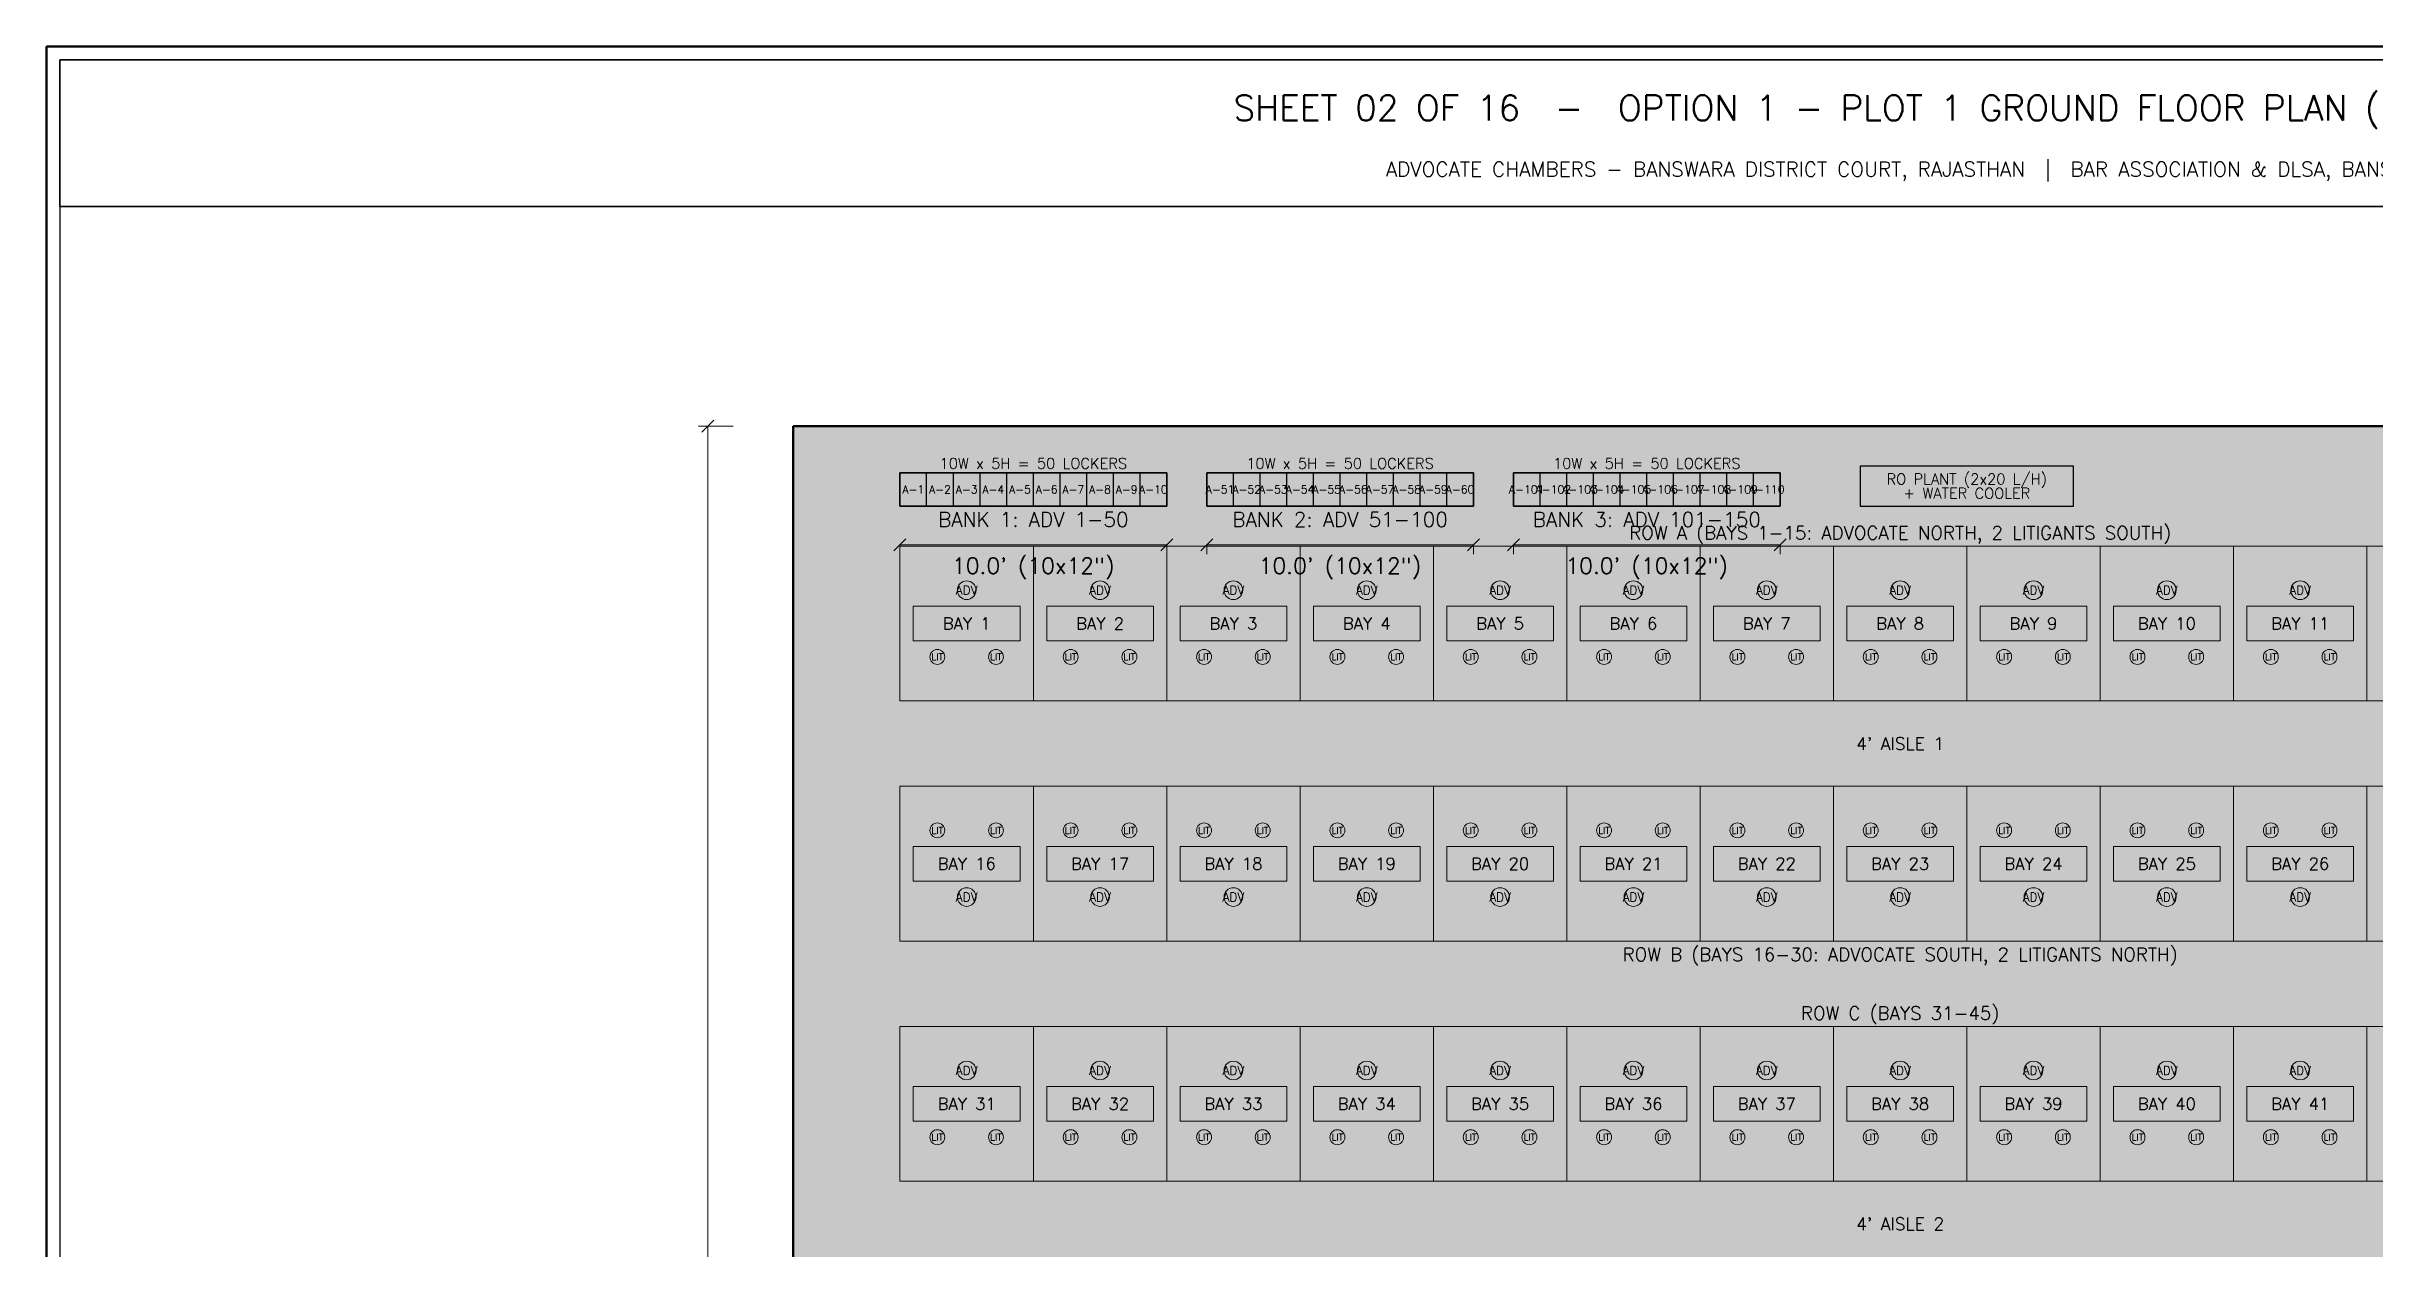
# Model space of a CAD drawing. Header units: inches. Extents: x 0 to 1800, y 0 to 1191.
# Drawn here: x 0 to 1047, y 650 to 1191 of the extents above; entities that cross this region are included whole.
import ezdxf
from ezdxf.enums import TextEntityAlignment as Align

# ---------------------------------------------------------------- set-up
doc = ezdxf.new("R2010")
doc.units = ezdxf.units.IN
doc.header["$MEASUREMENT"] = 0
for name, color, linetype in [('A-BAY', 3, 'Continuous'), ('A-DIM', 4, 'Continuous'), ('A-FURN', 1, 'Continuous'), ('A-HATCH', 8, 'Continuous'), ('A-JALI', 6, 'Continuous'), ('A-LOCKER', 3, 'Continuous'), ('A-TEXT', 7, 'Continuous'), ('A-TEXT-TTL', 7, 'Continuous'), ('A-TTLB', 7, 'Continuous'), ('A-WALL', 7, 'Continuous')]:
    doc.layers.add(name, color=color, linetype=linetype)
doc.styles.add('SIMPLEX', font='simplex.shx')

msp = doc.modelspace()

# ---------------------------------------------------------------- hatches: boundary and pattern name
at = {"layer": 'A-HATCH'}
h = msp.add_hatch(dxfattribs=at)
h.set_pattern_fill('ANSI31')
h.paths.add_polyline_path([(336, 132), (1416, 132), (1416, 1020), (336, 1020)])
h = msp.add_hatch(dxfattribs=at)
h.set_pattern_fill('SOLID')
h.paths.add_polyline_path([(345, 141), (1407, 141), (1407, 1011), (345, 1011)])

# ---------------------------------------------------------------- linework, layer by layer
at = {"layer": 'A-BAY', "lineweight": 15}
for p, q in [((444, 896.4), (444, 966)), ((504, 896.4), (504, 966)), ((564, 896.4), (564, 966)), ((624, 896.4), (624, 966)), ((684, 896.4), (684, 966)), ((744, 896.4), (744, 966)), ((804, 896.4), (804, 966)), ((864, 896.4), (864, 966)), ((924, 896.4), (924, 966)), ((984, 896.4), (984, 966)), ((1044, 896.4), (1044, 966)), ((384, 896.4), (444, 896.4)), ((444, 896.4), (504, 896.4)), ((504, 896.4), (564, 896.4)), ((564, 896.4), (624, 896.4)), ((624, 896.4), (684, 896.4)), ((684, 896.4), (744, 896.4)), ((744, 896.4), (804, 896.4)), ((804, 896.4), (864, 896.4)), ((864, 896.4), (924, 896.4)), ((924, 896.4), (984, 896.4)), ((984, 896.4), (1044, 896.4)), ((1044, 896.4), (1104, 896.4)), ((444, 788.4), (444, 858)), ((504, 788.4), (504, 858)), ((564, 788.4), (564, 858)), ((624, 788.4), (624, 858)), ((684, 788.4), (684, 858)), ((744, 788.4), (744, 858)), ((804, 788.4), (804, 858)), ((864, 788.4), (864, 858)), ((924, 788.4), (924, 858)), ((984, 788.4), (984, 858)), ((1044, 788.4), (1044, 858)), ((384, 788.4), (444, 788.4)), ((444, 788.4), (504, 788.4)), ((504, 788.4), (564, 788.4)), ((564, 788.4), (624, 788.4)), ((624, 788.4), (684, 788.4)), ((684, 788.4), (744, 788.4)), ((744, 788.4), (804, 788.4)), ((804, 788.4), (864, 788.4)), ((864, 788.4), (924, 788.4)), ((924, 788.4), (984, 788.4)), ((984, 788.4), (1044, 788.4)), ((1044, 788.4), (1104, 788.4)), ((444, 680.4), (444, 750)), ((504, 680.4), (504, 750)), ((564, 680.4), (564, 750)), ((624, 680.4), (624, 750)), ((684, 680.4), (684, 750)), ((744, 680.4), (744, 750)), ((804, 680.4), (804, 750)), ((864, 680.4), (864, 750)), ((924, 680.4), (924, 750)), ((984, 680.4), (984, 750)), ((1044, 680.4), (1044, 750)), ((384, 680.4), (444, 680.4)), ((444, 680.4), (504, 680.4)), ((504, 680.4), (564, 680.4)), ((564, 680.4), (624, 680.4)), ((624, 680.4), (684, 680.4)), ((684, 680.4), (744, 680.4)), ((744, 680.4), (804, 680.4)), ((804, 680.4), (864, 680.4)), ((864, 680.4), (924, 680.4)), ((924, 680.4), (984, 680.4)), ((984, 680.4), (1044, 680.4)), ((1044, 680.4), (1104, 680.4))]:
    msp.add_line(p, q, dxfattribs=at)
at = {"layer": 'A-DIM', "lineweight": 13}
for p, q in [((309, 1020), (293.4, 1020)), ((384, 966.6), (384, 962.4)), ((504, 966.6), (504, 962.4)), ((522, 966.6), (522, 962.4)), ((642, 966.6), (642, 962.4)), ((660, 966.6), (660, 962.4)), ((780, 966.6), (780, 962.4))]:
    msp.add_line(p, q, dxfattribs=at)
at = {"layer": 'A-DIM', "lineweight": 30}
for p, q in [((294.9, 1017.3), (300.3, 1022.7)), ((381.3, 963.9), (386.7, 969.3)), ((501.3, 963.9), (506.7, 969.3)), ((519.3, 963.9), (524.7, 969.3)), ((639.3, 963.9), (644.7, 969.3)), ((657.3, 963.9), (662.7, 969.3)), ((777.3, 963.9), (782.7, 969.3))]:
    msp.add_line(p, q, dxfattribs=at)
at = {"layer": 'A-DIM', "lineweight": 18}
for p, q in [((297.6, 132), (297.6, 1020)), ((384, 966.6), (504, 966.6)), ((522, 966.6), (642, 966.6)), ((660, 966.6), (780, 966.6))]:
    msp.add_line(p, q, dxfattribs=at)
at = {"layer": 'A-FURN'}
for p, q in [((912, 1002), (816, 1002)), ((816, 1002), (816, 984)), ((912, 984), (912, 1002)), ((816, 984), (912, 984))]:
    msp.add_line(p, q, dxfattribs=at)
at = {"layer": 'A-FURN', "lineweight": 20}
for p, q in [((438, 939), (390, 939)), ((390, 939), (390, 923.4)), ((438, 923.4), (438, 939)), ((498, 939), (450, 939)), ((450, 939), (450, 923.4)), ((498, 923.4), (498, 939)), ((558, 939), (510, 939)), ((510, 939), (510, 923.4)), ((558, 923.4), (558, 939)), ((618, 939), (570, 939)), ((570, 939), (570, 923.4)), ((618, 923.4), (618, 939)), ((678, 939), (630, 939)), ((630, 939), (630, 923.4)), ((678, 923.4), (678, 939)), ((738, 939), (690, 939)), ((690, 939), (690, 923.4)), ((738, 923.4), (738, 939)), ((798, 939), (750, 939)), ((750, 939), (750, 923.4)), ((798, 923.4), (798, 939)), ((858, 939), (810, 939)), ((810, 939), (810, 923.4)), ((858, 923.4), (858, 939)), ((918, 939), (870, 939)), ((870, 939), (870, 923.4)), ((918, 923.4), (918, 939)), ((978, 939), (930, 939)), ((930, 939), (930, 923.4)), ((978, 923.4), (978, 939)), ((1038, 939), (990, 939)), ((990, 939), (990, 923.4)), ((1038, 923.4), (1038, 939)), ((390, 923.4), (438, 923.4)), ((450, 923.4), (498, 923.4)), ((510, 923.4), (558, 923.4)), ((570, 923.4), (618, 923.4)), ((630, 923.4), (678, 923.4)), ((690, 923.4), (738, 923.4)), ((750, 923.4), (798, 923.4)), ((810, 923.4), (858, 923.4)), ((870, 923.4), (918, 923.4)), ((930, 923.4), (978, 923.4)), ((990, 923.4), (1038, 923.4)), ((438, 831), (390, 831)), ((390, 831), (390, 815.4)), ((438, 815.4), (438, 831)), ((498, 831), (450, 831)), ((450, 831), (450, 815.4)), ((498, 815.4), (498, 831)), ((558, 831), (510, 831)), ((510, 831), (510, 815.4)), ((558, 815.4), (558, 831)), ((618, 831), (570, 831)), ((570, 831), (570, 815.4)), ((618, 815.4), (618, 831)), ((678, 831), (630, 831)), ((630, 831), (630, 815.4)), ((678, 815.4), (678, 831)), ((738, 831), (690, 831)), ((690, 831), (690, 815.4)), ((738, 815.4), (738, 831)), ((798, 831), (750, 831)), ((750, 831), (750, 815.4)), ((798, 815.4), (798, 831)), ((858, 831), (810, 831)), ((810, 831), (810, 815.4)), ((858, 815.4), (858, 831)), ((918, 831), (870, 831)), ((870, 831), (870, 815.4)), ((918, 815.4), (918, 831)), ((978, 831), (930, 831)), ((930, 831), (930, 815.4)), ((978, 815.4), (978, 831)), ((1038, 831), (990, 831)), ((990, 831), (990, 815.4)), ((1038, 815.4), (1038, 831)), ((390, 815.4), (438, 815.4)), ((450, 815.4), (498, 815.4)), ((510, 815.4), (558, 815.4)), ((570, 815.4), (618, 815.4)), ((630, 815.4), (678, 815.4)), ((690, 815.4), (738, 815.4)), ((750, 815.4), (798, 815.4)), ((810, 815.4), (858, 815.4)), ((870, 815.4), (918, 815.4)), ((930, 815.4), (978, 815.4)), ((990, 815.4), (1038, 815.4)), ((438, 723), (390, 723)), ((390, 723), (390, 707.4)), ((438, 707.4), (438, 723)), ((498, 723), (450, 723)), ((450, 723), (450, 707.4)), ((498, 707.4), (498, 723)), ((558, 723), (510, 723)), ((510, 723), (510, 707.4)), ((558, 707.4), (558, 723)), ((618, 723), (570, 723)), ((570, 723), (570, 707.4)), ((618, 707.4), (618, 723)), ((678, 723), (630, 723)), ((630, 723), (630, 707.4)), ((678, 707.4), (678, 723)), ((738, 723), (690, 723)), ((690, 723), (690, 707.4)), ((738, 707.4), (738, 723)), ((798, 723), (750, 723)), ((750, 723), (750, 707.4)), ((798, 707.4), (798, 723)), ((858, 723), (810, 723)), ((810, 723), (810, 707.4)), ((858, 707.4), (858, 723)), ((918, 723), (870, 723)), ((870, 723), (870, 707.4)), ((918, 707.4), (918, 723)), ((978, 723), (930, 723)), ((930, 723), (930, 707.4)), ((978, 707.4), (978, 723)), ((1038, 723), (990, 723)), ((990, 723), (990, 707.4)), ((1038, 707.4), (1038, 723)), ((390, 707.4), (438, 707.4)), ((450, 707.4), (498, 707.4)), ((510, 707.4), (558, 707.4)), ((570, 707.4), (618, 707.4)), ((630, 707.4), (678, 707.4)), ((690, 707.4), (738, 707.4)), ((750, 707.4), (798, 707.4)), ((810, 707.4), (858, 707.4)), ((870, 707.4), (918, 707.4)), ((930, 707.4), (978, 707.4)), ((990, 707.4), (1038, 707.4))]:
    msp.add_line(p, q, dxfattribs=at)
at = {"layer": 'A-FURN', "lineweight": 18}
for centre in [(414, 946.2), (474, 946.2), (534, 946.2), (594, 946.2), (654, 946.2), (714, 946.2), (774, 946.2), (834, 946.2), (894, 946.2), (954, 946.2), (1014, 946.2), (414, 808.2), (474, 808.2), (534, 808.2), (594, 808.2), (654, 808.2), (714, 808.2), (774, 808.2), (834, 808.2), (894, 808.2), (954, 808.2), (1014, 808.2), (414, 730.2), (474, 730.2), (534, 730.2), (594, 730.2), (654, 730.2), (714, 730.2), (774, 730.2), (834, 730.2), (894, 730.2), (954, 730.2), (1014, 730.2)]:
    msp.add_circle(centre, 4.2, dxfattribs=at)
at = {"layer": 'A-FURN', "lineweight": 15}
for centre in [(400.8, 916.2), (427.2, 916.2), (460.8, 916.2), (487.2, 916.2), (520.8, 916.2), (547.2, 916.2), (580.8, 916.2), (607.2, 916.2), (640.8, 916.2), (667.2, 916.2), (700.8, 916.2), (727.2, 916.2), (760.8, 916.2), (787.2, 916.2), (820.8, 916.2), (847.2, 916.2), (880.8, 916.2), (907.2, 916.2), (940.8, 916.2), (967.2, 916.2), (1000.8, 916.2), (1027.2, 916.2), (400.8, 838.2), (427.2, 838.2), (460.8, 838.2), (487.2, 838.2), (520.8, 838.2), (547.2, 838.2), (580.8, 838.2), (607.2, 838.2), (640.8, 838.2), (667.2, 838.2), (700.8, 838.2), (727.2, 838.2), (760.8, 838.2), (787.2, 838.2), (820.8, 838.2), (847.2, 838.2), (880.8, 838.2), (907.2, 838.2), (940.8, 838.2), (967.2, 838.2), (1000.8, 838.2), (1027.2, 838.2), (400.8, 700.2), (427.2, 700.2), (460.8, 700.2), (487.2, 700.2), (520.8, 700.2), (547.2, 700.2), (580.8, 700.2), (607.2, 700.2), (640.8, 700.2), (667.2, 700.2), (700.8, 700.2), (727.2, 700.2), (760.8, 700.2), (787.2, 700.2), (820.8, 700.2), (847.2, 700.2), (880.8, 700.2), (907.2, 700.2), (940.8, 700.2), (967.2, 700.2), (1000.8, 700.2), (1027.2, 700.2)]:
    msp.add_circle(centre, 3.36, dxfattribs=at)
at = {"layer": 'A-JALI', "lineweight": 20}
for p, q in [((384, 966), (444, 966)), ((384, 896.4), (384, 966)), ((444, 966), (504, 966)), ((444, 896.4), (444, 966)), ((504, 966), (564, 966)), ((504, 896.4), (504, 966)), ((564, 966), (624, 966)), ((564, 896.4), (564, 966)), ((624, 966), (684, 966)), ((624, 896.4), (624, 966)), ((684, 966), (744, 966)), ((684, 896.4), (684, 966)), ((744, 966), (804, 966)), ((744, 896.4), (744, 966)), ((804, 966), (864, 966)), ((804, 896.4), (804, 966)), ((864, 966), (924, 966)), ((864, 896.4), (864, 966)), ((924, 966), (984, 966)), ((924, 896.4), (924, 966)), ((984, 966), (1044, 966)), ((984, 896.4), (984, 966)), ((1044, 966), (1104, 966)), ((1044, 896.4), (1044, 966)), ((384, 858), (444, 858)), ((384, 788.4), (384, 858)), ((444, 858), (504, 858)), ((444, 788.4), (444, 858)), ((504, 858), (564, 858)), ((504, 788.4), (504, 858)), ((564, 858), (624, 858)), ((564, 788.4), (564, 858)), ((624, 858), (684, 858)), ((624, 788.4), (624, 858)), ((684, 858), (744, 858)), ((684, 788.4), (684, 858)), ((744, 858), (804, 858)), ((744, 788.4), (744, 858)), ((804, 858), (864, 858)), ((804, 788.4), (804, 858)), ((864, 858), (924, 858)), ((864, 788.4), (864, 858)), ((924, 858), (984, 858)), ((924, 788.4), (924, 858)), ((984, 858), (1044, 858)), ((984, 788.4), (984, 858)), ((1044, 858), (1104, 858)), ((1044, 788.4), (1044, 858)), ((384, 750), (444, 750)), ((384, 680.4), (384, 750)), ((444, 750), (504, 750)), ((444, 680.4), (444, 750)), ((504, 750), (564, 750)), ((504, 680.4), (504, 750)), ((564, 750), (624, 750)), ((564, 680.4), (564, 750)), ((624, 750), (684, 750)), ((624, 680.4), (624, 750)), ((684, 750), (744, 750)), ((684, 680.4), (684, 750)), ((744, 750), (804, 750)), ((744, 680.4), (744, 750)), ((804, 750), (864, 750)), ((804, 680.4), (804, 750)), ((864, 750), (924, 750)), ((864, 680.4), (864, 750)), ((924, 750), (984, 750)), ((924, 680.4), (924, 750)), ((984, 750), (1044, 750)), ((984, 680.4), (984, 750)), ((1044, 750), (1104, 750)), ((1044, 680.4), (1044, 750))]:
    msp.add_line(p, q, dxfattribs=at)
at = {"layer": 'A-LOCKER', "lineweight": 35}
for p, q in [((504, 999), (384, 999)), ((384, 999), (384, 984)), ((504, 984), (504, 999)), ((642, 999), (522, 999)), ((522, 999), (522, 984)), ((642, 984), (642, 999)), ((780, 999), (660, 999)), ((660, 999), (660, 984)), ((780, 984), (780, 999)), ((384, 984), (504, 984)), ((522, 984), (642, 984)), ((660, 984), (780, 984))]:
    msp.add_line(p, q, dxfattribs=at)
at = {"layer": 'A-LOCKER'}
for p, q in [((384, 984), (384, 999)), ((396, 984), (396, 999)), ((408, 984), (408, 999)), ((420, 984), (420, 999)), ((432, 984), (432, 999)), ((444, 984), (444, 999)), ((456, 984), (456, 999)), ((468, 984), (468, 999)), ((480, 984), (480, 999)), ((492, 984), (492, 999)), ((504, 984), (504, 999)), ((522, 984), (522, 999)), ((534, 984), (534, 999)), ((546, 984), (546, 999)), ((558, 984), (558, 999)), ((570, 984), (570, 999)), ((582, 984), (582, 999)), ((594, 984), (594, 999)), ((606, 984), (606, 999)), ((618, 984), (618, 999)), ((630, 984), (630, 999)), ((642, 984), (642, 999)), ((660, 984), (660, 999)), ((672, 984), (672, 999)), ((684, 984), (684, 999)), ((696, 984), (696, 999)), ((708, 984), (708, 999)), ((720, 984), (720, 999)), ((732, 984), (732, 999)), ((744, 984), (744, 999)), ((756, 984), (756, 999)), ((768, 984), (768, 999)), ((780, 984), (780, 999))]:
    msp.add_line(p, q, dxfattribs=at)
at = {"layer": 'A-TTLB', "lineweight": 50}
for p, q in [((1800, 1190.7), (0, 1190.7)), ((0, 1190.7), (0, 0))]:
    msp.add_line(p, q, dxfattribs=at)
at = {"layer": 'A-TTLB', "lineweight": 25}
for p, q in [((1794, 1184.7), (6, 1184.7)), ((6, 1184.7), (6, 6))]:
    msp.add_line(p, q, dxfattribs=at)
at = {"layer": 'A-TTLB', "lineweight": 35}
for p, q in [((1794, 1184.7), (6, 1184.7)), ((6, 1184.7), (6, 1118.7)), ((6, 1118.7), (1794, 1118.7))]:
    msp.add_line(p, q, dxfattribs=at)
at = {"layer": 'A-WALL', "lineweight": 50}
for p, q in [((1416, 1020), (336, 1020)), ((336, 1020), (336, 132))]:
    msp.add_line(p, q, dxfattribs=at)

# ---------------------------------------------------------------- texts
at = {"layer": 'A-BAY', "style": 'SIMPLEX'}
for s, p in [('BAY 1', (414, 931.2)), ('BAY 2', (474, 931.2)), ('BAY 3', (534, 931.2)), ('BAY 4', (594, 931.2)), ('BAY 5', (654, 931.2)), ('BAY 6', (714, 931.2)), ('BAY 7', (774, 931.2)), ('BAY 8', (834, 931.2)), ('BAY 9', (894, 931.2)), ('BAY 10', (954, 931.2)), ('BAY 11', (1014, 931.2)), ('BAY 16', (414, 823.2)), ('BAY 17', (474, 823.2)), ('BAY 18', (534, 823.2)), ('BAY 19', (594, 823.2)), ('BAY 20', (654, 823.2)), ('BAY 21', (714, 823.2)), ('BAY 22', (774, 823.2)), ('BAY 23', (834, 823.2)), ('BAY 24', (894, 823.2)), ('BAY 25', (954, 823.2)), ('BAY 26', (1014, 823.2)), ('BAY 31', (414, 715.2)), ('BAY 32', (474, 715.2)), ('BAY 33', (534, 715.2)), ('BAY 34', (594, 715.2)), ('BAY 35', (654, 715.2)), ('BAY 36', (714, 715.2)), ('BAY 37', (774, 715.2)), ('BAY 38', (834, 715.2)), ('BAY 39', (894, 715.2)), ('BAY 40', (954, 715.2)), ('BAY 41', (1014, 715.2))]:
    msp.add_text(s, height=5.4, dxfattribs=at).set_placement(p, align=Align.MIDDLE_CENTER)
at = {"layer": 'A-DIM', "style": 'SIMPLEX'}
for p in [(444, 960.8), (582, 960.8), (720, 960.8)]:
    msp.add_text('10.0\' (10x12")', height=7.2, dxfattribs=at).set_placement(p, align=Align.TOP_CENTER)
at = {"layer": 'A-FURN', "style": 'SIMPLEX'}
for s, height, p in [('RO PLANT (2x20 L/H)', 4.8, (864, 996.2)), ('+ WATER COOLER', 4.8, (864, 989.8)), ('ADV', 3.96, (414, 946.2)), ('ADV', 3.96, (474, 946.2)), ('ADV', 3.96, (534, 946.2)), ('ADV', 3.96, (594, 946.2)), ('ADV', 3.96, (654, 946.2)), ('ADV', 3.96, (714, 946.2)), ('ADV', 3.96, (774, 946.2)), ('ADV', 3.96, (834, 946.2)), ('ADV', 3.96, (894, 946.2)), ('ADV', 3.96, (954, 946.2)), ('ADV', 3.96, (1014, 946.2)), ('LIT', 3, (400.8, 916.2)), ('LIT', 3, (427.2, 916.2)), ('LIT', 3, (460.8, 916.2)), ('LIT', 3, (487.2, 916.2)), ('LIT', 3, (520.8, 916.2)), ('LIT', 3, (547.2, 916.2)), ('LIT', 3, (580.8, 916.2)), ('LIT', 3, (607.2, 916.2)), ('LIT', 3, (640.8, 916.2)), ('LIT', 3, (667.2, 916.2)), ('LIT', 3, (700.8, 916.2)), ('LIT', 3, (727.2, 916.2)), ('LIT', 3, (760.8, 916.2)), ('LIT', 3, (787.2, 916.2)), ('LIT', 3, (820.8, 916.2)), ('LIT', 3, (847.2, 916.2)), ('LIT', 3, (880.8, 916.2)), ('LIT', 3, (907.2, 916.2)), ('LIT', 3, (940.8, 916.2)), ('LIT', 3, (967.2, 916.2)), ('LIT', 3, (1000.8, 916.2)), ('LIT', 3, (1027.2, 916.2)), ('LIT', 3, (400.8, 838.2)), ('LIT', 3, (427.2, 838.2)), ('LIT', 3, (460.8, 838.2)), ('LIT', 3, (487.2, 838.2)), ('LIT', 3, (520.8, 838.2)), ('LIT', 3, (547.2, 838.2)), ('LIT', 3, (580.8, 838.2)), ('LIT', 3, (607.2, 838.2)), ('LIT', 3, (640.8, 838.2)), ('LIT', 3, (667.2, 838.2)), ('LIT', 3, (700.8, 838.2)), ('LIT', 3, (727.2, 838.2)), ('LIT', 3, (760.8, 838.2)), ('LIT', 3, (787.2, 838.2)), ('LIT', 3, (820.8, 838.2)), ('LIT', 3, (847.2, 838.2)), ('LIT', 3, (880.8, 838.2)), ('LIT', 3, (907.2, 838.2)), ('LIT', 3, (940.8, 838.2)), ('LIT', 3, (967.2, 838.2)), ('LIT', 3, (1000.8, 838.2)), ('LIT', 3, (1027.2, 838.2)), ('ADV', 3.96, (414, 808.2)), ('ADV', 3.96, (474, 808.2)), ('ADV', 3.96, (534, 808.2)), ('ADV', 3.96, (594, 808.2)), ('ADV', 3.96, (654, 808.2)), ('ADV', 3.96, (714, 808.2)), ('ADV', 3.96, (774, 808.2)), ('ADV', 3.96, (834, 808.2)), ('ADV', 3.96, (894, 808.2)), ('ADV', 3.96, (954, 808.2)), ('ADV', 3.96, (1014, 808.2)), ('ADV', 3.96, (414, 730.2)), ('ADV', 3.96, (474, 730.2)), ('ADV', 3.96, (534, 730.2)), ('ADV', 3.96, (594, 730.2)), ('ADV', 3.96, (654, 730.2)), ('ADV', 3.96, (714, 730.2)), ('ADV', 3.96, (774, 730.2)), ('ADV', 3.96, (834, 730.2)), ('ADV', 3.96, (894, 730.2)), ('ADV', 3.96, (954, 730.2)), ('ADV', 3.96, (1014, 730.2)), ('LIT', 3, (400.8, 700.2)), ('LIT', 3, (427.2, 700.2)), ('LIT', 3, (460.8, 700.2)), ('LIT', 3, (487.2, 700.2)), ('LIT', 3, (520.8, 700.2)), ('LIT', 3, (547.2, 700.2)), ('LIT', 3, (580.8, 700.2)), ('LIT', 3, (607.2, 700.2)), ('LIT', 3, (640.8, 700.2)), ('LIT', 3, (667.2, 700.2)), ('LIT', 3, (700.8, 700.2)), ('LIT', 3, (727.2, 700.2)), ('LIT', 3, (760.8, 700.2)), ('LIT', 3, (787.2, 700.2)), ('LIT', 3, (820.8, 700.2)), ('LIT', 3, (847.2, 700.2)), ('LIT', 3, (880.8, 700.2)), ('LIT', 3, (907.2, 700.2)), ('LIT', 3, (940.8, 700.2)), ('LIT', 3, (967.2, 700.2)), ('LIT', 3, (1000.8, 700.2)), ('LIT', 3, (1027.2, 700.2))]:
    msp.add_text(s, height=height, dxfattribs=at).set_placement(p, align=Align.MIDDLE_CENTER)
at = {"layer": 'A-LOCKER', "style": 'SIMPLEX'}
for s, p in [('A-1', (390, 991.5)), ('A-2', (402, 991.5)), ('A-3', (414, 991.5)), ('A-4', (426, 991.5)), ('A-5', (438, 991.5)), ('A-6', (450, 991.5)), ('A-7', (462, 991.5)), ('A-8', (474, 991.5)), ('A-9', (486, 991.5)), ('A-10', (498, 991.5)), ('A-51', (528, 991.5)), ('A-52', (540, 991.5)), ('A-53', (552, 991.5)), ('A-54', (564, 991.5)), ('A-55', (576, 991.5)), ('A-56', (588, 991.5)), ('A-57', (600, 991.5)), ('A-58', (612, 991.5)), ('A-59', (624, 991.5)), ('A-60', (636, 991.5)), ('A-101', (666, 991.5)), ('A-102', (678, 991.5)), ('A-103', (690, 991.5)), ('A-104', (702, 991.5)), ('A-105', (714, 991.5)), ('A-106', (726, 991.5)), ('A-107', (738, 991.5)), ('A-108', (750, 991.5)), ('A-109', (762, 991.5)), ('A-110', (774, 991.5))]:
    msp.add_text(s, height=3.6, dxfattribs=at).set_placement(p, align=Align.MIDDLE_CENTER)
at = {"layer": 'A-TEXT', "style": 'SIMPLEX'}
for s, height, p in [('10W x 5H = 50 LOCKERS', 4.8, (444, 1003.2)), ('10W x 5H = 50 LOCKERS', 4.8, (582, 1003.2)), ('10W x 5H = 50 LOCKERS', 4.8, (720, 1003.2)), ("4' AISLE 1", 5.64, (834, 877.2)), ("4' AISLE 2", 5.64, (834, 661.2))]:
    msp.add_text(s, height=height, dxfattribs=at).set_placement(p, align=Align.MIDDLE_CENTER)
at = {"layer": 'A-TEXT-TTL', "style": 'SIMPLEX'}
for s, height, p in [('SHEET 02 OF 16  -  OPTION 1 - PLOT 1 GROUND FLOOR PLAN (115 BAYS + 150 LOCKERS)', 11.4, (900, 1163.1)), ('ADVOCATE CHAMBERS - BANSWARA DISTRICT COURT, RAJASTHAN  |  BAR ASSOCIATION & DLSA, BANSWARA  |  SCALE: 1/8" = 1\'-0"', 6.6, (900, 1135.5)), ('BANK 1: ADV 1-50', 6.6, (444, 978)), ('BANK 2: ADV 51-100', 6.6, (582, 978)), ('BANK 3: ADV 101-150', 6.6, (720, 978)), ('ROW A (BAYS 1-15: ADVOCATE NORTH, 2 LITIGANTS SOUTH)', 6, (834, 972)), ('ROW B (BAYS 16-30: ADVOCATE SOUTH, 2 LITIGANTS NORTH)', 6, (834, 782.4)), ('ROW C (BAYS 31-45)', 6, (834, 756))]:
    msp.add_text(s, height=height, dxfattribs=at).set_placement(p, align=Align.MIDDLE_CENTER)

doc.saveas('drawing.dxf')
